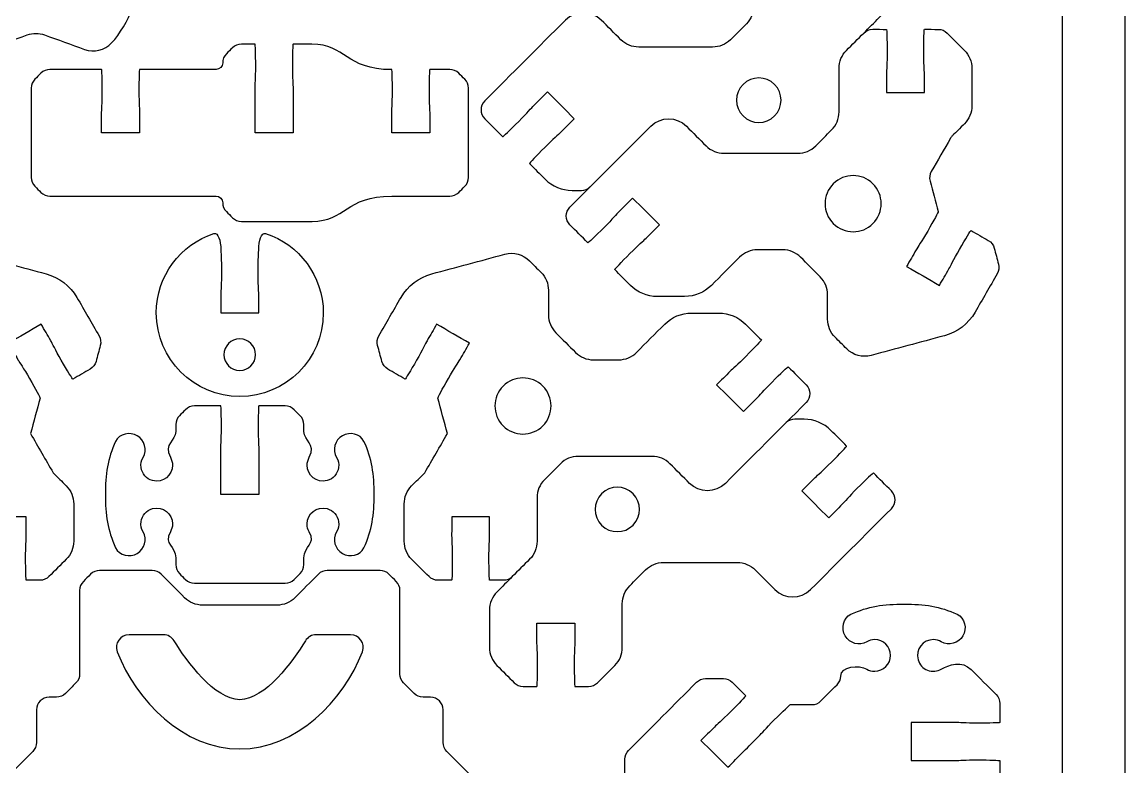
# Model space of a CAD drawing. Extents: x 0 to 410, y 0 to 455.
# Drawn here: x 322.9 to 410, y 339.7 to 398.6 of the extents above; entities that cross this region are included whole.
import ezdxf

# ---------------------------------------------------------------- set-up
doc = ezdxf.new("R2010")
doc.units = 0
doc.header["$MEASUREMENT"] = 0
doc.layers.add('DEFAULT', color=18, linetype='CONTINUOUS')

msp = doc.modelspace()

# ---------------------------------------------------------------- linework, layer by layer
at = {"layer": 'DEFAULT', "color": 18}
msp.add_lwpolyline([(410.025, 0.025), (0.025, 0.025), (0.025, 455.025), (410.025, 455.025)], close=True, dxfattribs=at)
at = {"layer": 'DEFAULT', "color": 1}
for points, knots in [([(405.1, 437.95), (405.1, 372.617), (405.1, 307.283), (405.1, 241.95), (405.1, 235.323), (399.728, 229.95), (393.1, 229.95), (357.767, 229.95), (322.433, 229.95), (287.1, 229.95), (280.473, 229.95), (275.1, 235.323), (275.1, 241.95), (275.1, 307.283), (275.1, 372.617), (275.1, 437.95), (275.1, 444.577), (280.473, 449.95), (287.1, 449.95), (322.433, 449.95), (357.767, 449.95), (393.1, 449.95), (399.728, 449.95), (405.1, 444.577), (405.1, 437.95)], [0, 0, 0, 0, 555.591, 555.591, 555.591, 556.591, 556.591, 556.591, 857.063, 857.063, 857.063, 858.063, 858.063, 858.063, 1413.654, 1413.654, 1413.654, 1414.654, 1414.654, 1414.654, 1715.126, 1715.126, 1715.126, 1716.126, 1716.126, 1716.126, 1716.126]), ([(328.952, 423.006), (328.952, 423.271), (328.846, 423.525), (328.659, 423.715), (328.5, 423.873), (328.341, 424.03), (328.183, 424.188), (327.996, 424.378), (327.742, 424.481), (327.477, 424.481), (325.128, 424.481), (322.778, 424.481), (320.429, 424.481), (320.16, 424.481), (319.906, 424.378), (319.719, 424.188), (319.561, 424.029), (319.402, 423.87), (319.243, 423.712), (319.056, 423.525), (318.95, 423.271), (318.95, 423.006), (318.95, 422.643), (318.95, 422.279), (318.95, 421.916), (318.95, 421.891), (319.734, 421.867), (320.7, 421.867), (321.667, 421.867), (322.164, 421.916), (322.45, 421.916), (322.95, 421.916), (323.449, 421.916), (323.949, 421.916), (323.949, 420.916), (323.949, 419.917), (323.949, 418.917), (323.449, 418.917), (322.95, 418.917), (322.45, 418.917), (322.164, 418.917), (321.667, 418.967), (320.7, 418.967), (319.734, 418.967), (318.95, 418.946), (318.95, 418.917), (318.95, 418.555), (318.95, 418.193), (318.95, 417.831), (318.95, 417.566), (319.056, 417.312), (319.243, 417.122), (319.756, 416.609), (320.269, 416.096), (320.781, 415.584), (320.968, 415.397), (321.074, 415.143), (321.074, 414.878), (321.074, 413.153), (321.074, 411.428), (321.074, 409.703), (321.074, 409.438), (320.968, 409.184), (320.781, 408.994), (320.623, 408.835), (320.464, 408.676), (320.305, 408.518), (320.118, 408.331), (319.864, 408.225), (319.599, 408.225), (319.45, 408.225), (319.301, 408.225), (319.151, 408.225), (316.929, 408.225), (315.423, 404.475), (315.712, 402.968), (315.953, 401.704), (316.194, 400.44), (316.439, 399.176), (316.566, 398.509), (317.338, 397.567), (317.966, 396.908), (318.516, 396.326), (319.36, 396.117), (320.115, 396.393), (321.165, 396.775), (322.215, 397.157), (323.265, 397.539), (323.706, 397.698), (324.189, 397.698), (324.63, 397.539), (325.681, 397.157), (326.733, 396.775), (327.784, 396.393), (328.539, 396.117), (329.378, 396.326), (329.932, 396.908), (331.248, 398.298), (332.377, 401.176), (332.187, 402.182)], [0, 0, 0, 0, 1.000084, 1.000084, 1.000084, 2.902374, 2.902374, 2.902374, 3.902458, 3.902458, 3.902458, 23.884138, 23.884138, 23.884138, 24.884222, 24.884222, 24.884222, 26.793571, 26.793571, 26.793571, 27.793655, 27.793655, 27.793655, 30.883915, 30.883915, 30.883915, 31.883999, 31.883999, 31.883999, 32.884083, 32.884083, 32.884083, 37.13444, 37.13444, 37.13444, 45.635155, 45.635155, 45.635155, 49.885512, 49.885512, 49.885512, 50.885596, 50.885596, 50.885596, 51.88568, 51.88568, 51.88568, 54.965939, 54.965939, 54.965939, 55.966023, 55.966023, 55.966023, 62.132513, 62.132513, 62.132513, 63.132597, 63.132597, 63.132597, 77.80383, 77.80383, 77.80383, 78.803914, 78.803914, 78.803914, 80.713263, 80.713263, 80.713263, 81.713347, 81.713347, 81.713347, 82.983454, 82.983454, 82.983454, 83.983538, 83.983538, 83.983538, 94.938179, 94.938179, 94.938179, 95.938263, 95.938263, 95.938263, 96.938347, 96.938347, 96.938347, 106.442166, 106.442166, 106.442166, 107.44225, 107.44225, 107.44225, 116.955468, 116.955468, 116.955468, 117.955552, 117.955552, 117.955552, 118.955637, 118.955637, 118.955637, 118.955637]), ([(389.383, 397.684), (389.789, 398.092), (390.196, 398.501), (390.602, 398.909), (390.98, 399.286), (391.188, 399.794), (391.188, 400.323), (391.188, 401.31), (391.188, 402.296), (391.188, 403.283), (391.188, 403.812), (390.98, 404.32), (390.602, 404.698), (390.145, 405.155), (389.687, 405.613), (389.23, 406.07), (389.046, 406.253), (388.796, 406.356), (388.535, 406.359), (388.17, 406.36), (387.806, 406.362), (387.441, 406.363), (387.413, 406.335), (387.388, 405.565), (387.388, 404.613), (387.388, 403.643), (387.438, 403.149), (387.441, 402.86), (387.44, 402.36), (387.439, 401.86), (387.438, 401.36), (386.438, 401.36), (385.439, 401.36), (384.439, 401.36), (384.44, 401.86), (384.441, 402.36), (384.443, 402.86), (384.439, 403.149), (384.492, 403.643), (384.492, 404.613), (384.488, 405.562), (384.464, 406.335), (384.439, 406.359), (384.077, 406.36), (383.715, 406.362), (383.352, 406.363), (383.088, 406.363), (382.834, 406.257), (382.643, 406.07), (382.187, 405.614), (381.731, 405.157), (381.275, 404.701), (380.897, 404.324), (380.689, 403.816), (380.689, 403.287), (380.689, 402.135), (380.689, 400.984), (380.689, 399.833), (380.689, 399.304), (380.481, 398.796), (380.107, 398.422), (379.687, 398.001), (379.267, 397.58), (378.848, 397.159), (378.47, 396.781), (377.962, 396.573), (377.433, 396.573), (375.488, 396.573), (373.543, 396.573), (371.598, 396.573), (371.069, 396.573), (370.561, 396.781), (370.183, 397.159), (369.667, 397.675), (369.151, 398.191), (368.635, 398.707), (367.855, 399.487), (366.588, 399.487), (365.805, 398.707), (363.678, 396.58), (361.551, 394.453), (359.424, 392.326), (359.036, 391.938), (359.036, 391.306), (359.424, 390.915), (359.895, 390.443), (360.367, 389.972), (360.838, 389.5), (360.859, 389.479), (361.431, 390.022), (362.115, 390.706), (362.796, 391.387), (363.114, 391.775), (363.318, 391.976), (363.671, 392.33), (364.024, 392.684), (364.377, 393.038), (365.083, 392.332), (365.79, 391.625), (366.497, 390.918), (366.144, 390.564), (365.791, 390.21), (365.438, 389.856), (365.234, 389.655), (364.849, 389.338), (364.165, 388.653), (363.488, 387.979), (362.958, 387.412), (362.958, 387.38), (363.374, 386.966), (363.789, 386.552), (364.204, 386.138), (364.765, 385.574), (365.53, 385.256), (366.324, 385.256), (366.571, 385.256), (366.818, 385.256), (367.065, 385.256), (367.315, 385.256), (367.559, 385.351), (367.742, 385.524)], [0, 0, 0, 0, 4.898137, 4.898137, 4.898137, 5.898137, 5.898137, 5.898137, 14.288137, 14.288137, 14.288137, 15.288137, 15.288137, 15.288137, 20.789428, 20.789428, 20.789428, 21.789428, 21.789428, 21.789428, 24.889444, 24.889444, 24.889444, 25.889444, 25.889444, 25.889444, 26.889444, 26.889444, 26.889444, 31.139456, 31.139456, 31.139456, 39.639456, 39.639456, 39.639456, 43.889468, 43.889468, 43.889468, 44.889468, 44.889468, 44.889468, 45.889468, 45.889468, 45.889468, 48.969484, 48.969484, 48.969484, 49.969484, 49.969484, 49.969484, 55.456633, 55.456633, 55.456633, 56.456633, 56.456633, 56.456633, 66.246633, 66.246633, 66.246633, 67.246633, 67.246633, 67.246633, 72.302451, 72.302451, 72.302451, 73.302451, 73.302451, 73.302451, 89.842451, 89.842451, 89.842451, 90.842451, 90.842451, 90.842451, 97.050849, 97.050849, 97.050849, 98.050849, 98.050849, 98.050849, 123.633972, 123.633972, 123.633972, 124.633972, 124.633972, 124.633972, 130.304968, 130.304968, 130.304968, 131.304968, 131.304968, 131.304968, 132.304968, 132.304968, 132.304968, 136.554686, 136.554686, 136.554686, 145.054109, 145.054109, 145.054109, 149.303827, 149.303827, 149.303827, 150.303827, 150.303827, 150.303827, 151.303827, 151.303827, 151.303827, 156.288935, 156.288935, 156.288935, 157.288935, 157.288935, 157.288935, 159.388935, 159.388935, 159.388935, 160.388935, 160.388935, 160.388935, 160.388935]), ([(372.544, 390.323), (370.417, 388.196), (368.29, 386.069), (366.163, 383.942), (365.773, 383.552), (365.773, 382.92), (366.163, 382.53), (366.634, 382.059), (367.106, 381.587), (367.577, 381.116), (367.597, 381.096), (368.168, 381.637), (368.852, 382.321), (369.535, 383.004), (369.852, 383.391), (370.054, 383.593), (370.408, 383.946), (370.761, 384.3), (371.114, 384.653), (371.821, 383.946), (372.528, 383.239), (373.235, 382.533), (372.881, 382.179), (372.528, 381.826), (372.174, 381.472), (371.972, 381.27), (371.586, 380.954), (370.902, 380.27), (370.219, 379.587), (369.68, 379.013), (369.698, 378.995), (370.112, 378.581), (370.526, 378.167), (370.94, 377.753), (371.504, 377.189), (372.269, 376.872), (373.062, 376.872), (373.782, 376.873), (374.501, 376.874), (375.22, 376.875), (376.016, 376.872), (376.779, 377.192), (377.341, 377.753), (378.08, 378.493), (378.82, 379.233), (379.56, 379.973), (379.938, 380.35), (380.449, 380.562), (380.983, 380.562), (381.649, 380.562), (382.315, 380.562), (382.981, 380.562), (383.509, 380.562), (384.014, 380.353), (384.387, 379.98), (384.905, 379.462), (385.423, 378.944), (385.941, 378.426), (386.316, 378.051), (386.527, 377.543), (386.527, 377.013), (386.527, 376.366), (386.528, 375.72), (386.528, 375.074), (386.529, 374.543), (386.739, 374.035), (387.114, 373.661), (387.422, 373.353), (387.729, 373.045), (388.037, 372.738), (388.542, 372.232), (389.279, 372.035), (389.97, 372.221), (391.898, 372.738), (393.826, 373.256), (395.753, 373.774), (396.777, 374.049), (397.65, 374.719), (398.18, 375.637), (398.764, 376.649), (399.348, 377.66), (399.932, 378.671), (400.064, 378.901), (400.1, 379.174), (400.031, 379.431), (399.918, 379.851), (399.805, 380.271), (399.693, 380.691), (399.624, 380.947), (399.456, 381.165), (399.227, 381.298), (398.772, 381.56), (398.318, 381.822), (397.864, 382.084), (397.839, 382.098), (397.43, 381.43), (396.946, 380.592), (396.464, 379.756), (396.257, 379.3), (396.115, 379.053), (395.865, 378.62), (395.615, 378.186), (395.364, 377.753), (394.499, 378.253), (393.633, 378.752), (392.768, 379.252), (393.018, 379.685), (393.268, 380.119), (393.519, 380.552), (393.661, 380.799), (393.953, 381.206), (394.437, 382.044), (394.915, 382.877), (395.287, 383.563), (395.267, 383.583), (395.052, 384.386), (394.836, 385.189), (394.621, 385.991), (394.552, 386.248), (394.588, 386.521), (394.721, 386.751), (395.225, 387.624), (395.73, 388.497), (396.234, 389.371), (396.278, 389.446), (396.331, 389.516), (396.393, 389.578), (396.393, 389.578), (397.103, 390.288), (397.34, 390.525), (397.717, 390.902), (397.926, 391.411), (397.926, 391.94), (397.926, 392.926), (397.926, 393.912), (397.926, 394.898), (397.926, 395.427), (397.717, 395.936), (397.34, 396.312), (396.883, 396.77), (396.425, 397.227), (395.968, 397.684), (395.781, 397.871), (395.529, 397.974), (395.267, 397.976), (394.904, 397.977), (394.54, 397.978), (394.177, 397.979), (394.15, 397.951), (394.127, 397.18), (394.127, 396.228), (394.127, 395.26), (394.174, 394.763), (394.177, 394.476), (394.176, 393.977), (394.175, 393.477), (394.174, 392.977), (393.175, 392.977), (392.176, 392.977), (391.176, 392.977), (391.177, 393.477), (391.178, 393.977), (391.179, 394.476), (391.176, 394.763), (391.228, 395.26), (391.228, 396.228), (391.226, 397.178), (391.201, 397.951), (391.176, 397.976), (390.814, 397.977), (390.453, 397.978), (390.091, 397.979), (389.826, 397.979), (389.572, 397.874), (389.383, 397.684), (388.926, 397.228), (388.47, 396.771), (388.013, 396.315), (387.636, 395.938), (387.427, 395.429), (387.427, 394.9), (387.427, 393.75), (387.427, 392.599), (387.427, 391.448), (387.427, 390.919), (387.217, 390.41), (386.843, 390.036), (386.424, 389.616), (386.005, 389.195), (385.586, 388.774), (385.209, 388.397), (384.7, 388.188), (384.171, 388.188), (382.226, 388.188), (380.281, 388.188), (378.336, 388.188), (377.807, 388.188), (377.298, 388.397), (376.921, 388.774), (376.405, 389.29), (375.889, 389.807), (375.372, 390.323), (374.591, 391.104), (373.325, 391.104), (372.544, 390.323)], [0, 0, 0, 0, 25.580295, 25.580295, 25.580295, 26.580295, 26.580295, 26.580295, 32.250584, 32.250584, 32.250584, 33.250584, 33.250584, 33.250584, 34.250584, 34.250584, 34.250584, 38.500296, 38.500296, 38.500296, 46.99972, 46.99972, 46.99972, 51.250138, 51.250138, 51.250138, 52.250138, 52.250138, 52.250138, 53.250138, 53.250138, 53.250138, 58.229584, 58.229584, 58.229584, 59.229584, 59.229584, 59.229584, 65.34659, 65.34659, 65.34659, 66.34659, 66.34659, 66.34659, 75.245528, 75.245528, 75.245528, 76.245528, 76.245528, 76.245528, 81.911528, 81.911528, 81.911528, 82.911528, 82.911528, 82.911528, 89.141139, 89.141139, 89.141139, 90.141139, 90.141139, 90.141139, 95.638141, 95.638141, 95.638141, 96.638141, 96.638141, 96.638141, 100.337723, 100.337723, 100.337723, 101.337723, 101.337723, 101.337723, 118.31366, 118.31366, 118.31366, 119.31366, 119.31366, 119.31366, 129.243979, 129.243979, 129.243979, 130.243979, 130.243979, 130.243979, 133.942733, 133.942733, 133.942733, 134.942733, 134.942733, 134.942733, 139.40219, 139.40219, 139.40219, 140.40219, 140.40219, 140.40219, 141.40219, 141.40219, 141.40219, 145.657493, 145.657493, 145.657493, 154.157306, 154.157306, 154.157306, 158.412244, 158.412244, 158.412244, 159.412244, 159.412244, 159.412244, 160.412244, 160.412244, 160.412244, 167.480518, 167.480518, 167.480518, 168.480518, 168.480518, 168.480518, 177.057854, 177.057854, 177.057854, 178.057854, 178.057854, 178.057854, 179.057854, 179.057854, 179.057854, 180.057854, 180.057854, 180.057854, 188.443854, 188.443854, 188.443854, 189.443854, 189.443854, 189.443854, 194.943731, 194.943731, 194.943731, 195.943731, 195.943731, 195.943731, 199.033739, 199.033739, 199.033739, 200.033739, 200.033739, 200.033739, 201.033739, 201.033739, 201.033739, 205.283745, 205.283745, 205.283745, 213.782745, 213.782745, 213.782745, 218.03275, 218.03275, 218.03275, 219.03275, 219.03275, 219.03275, 220.03275, 220.03275, 220.03275, 223.108758, 223.108758, 223.108758, 224.108758, 224.108758, 224.108758, 229.598735, 229.598735, 229.598735, 230.598735, 230.598735, 230.598735, 240.384735, 240.384735, 240.384735, 241.384735, 241.384735, 241.384735, 246.434902, 246.434902, 246.434902, 247.434902, 247.434902, 247.434902, 263.975902, 263.975902, 263.975902, 264.975902, 264.975902, 264.975902, 271.185714, 271.185714, 271.185714, 272.185714, 272.185714, 272.185714, 272.185714]), ([(345.775, 382.811), (343.912, 382.811), (342.049, 382.811), (340.187, 382.811), (339.922, 382.811), (339.668, 382.917), (339.481, 383.101), (339.322, 383.259), (339.163, 383.418), (339.005, 383.577), (338.818, 383.764), (338.712, 384.018), (338.712, 384.286), (338.712, 384.572), (338.479, 384.808), (338.19, 384.808), (333.811, 384.808), (329.432, 384.808), (325.052, 384.808), (324.788, 384.808), (324.534, 384.914), (324.347, 385.101), (324.188, 385.26), (324.029, 385.418), (323.871, 385.577), (323.684, 385.764), (323.578, 386.018), (323.578, 386.283), (323.578, 388.632), (323.578, 390.982), (323.578, 393.331), (323.578, 393.599), (323.684, 393.853), (323.871, 394.04), (324.029, 394.199), (324.188, 394.358), (324.347, 394.516), (324.534, 394.703), (324.788, 394.809), (325.052, 394.809), (326.415, 394.809), (327.778, 394.809), (329.141, 394.809), (329.169, 394.809), (329.19, 394.026), (329.19, 393.059), (329.19, 392.093), (329.141, 391.595), (329.141, 391.31), (329.141, 390.81), (329.141, 390.31), (329.141, 389.81), (330.141, 389.81), (331.14, 389.81), (332.14, 389.81), (332.14, 390.31), (332.14, 390.81), (332.14, 391.31), (332.14, 391.595), (332.09, 392.093), (332.09, 393.059), (332.09, 394.026), (332.115, 394.809), (332.14, 394.809), (334.156, 394.809), (336.173, 394.809), (338.19, 394.809), (338.479, 394.809), (338.712, 395.042), (338.712, 395.331), (338.712, 395.596), (338.818, 395.857), (339.005, 396.044), (339.163, 396.202), (339.322, 396.359), (339.481, 396.517), (339.668, 396.704), (339.922, 396.809), (340.187, 396.809), (340.549, 396.809), (340.911, 396.809), (341.273, 396.809), (341.301, 396.809), (341.322, 396.026), (341.322, 395.06), (341.322, 394.093), (341.273, 393.596), (341.273, 393.31), (341.273, 392.143), (341.273, 390.977), (341.273, 389.81), (342.273, 389.81), (343.272, 389.81), (344.272, 389.81), (344.272, 390.977), (344.272, 392.143), (344.272, 393.31), (344.272, 393.596), (344.222, 394.093), (344.222, 395.06), (344.222, 396.026), (344.247, 396.809), (344.272, 396.809), (344.771, 396.809), (345.271, 396.809), (345.771, 396.809), (348.427, 396.809), (348.417, 394.795), (352.075, 394.795), (352.103, 394.795), (352.125, 394.012), (352.125, 393.045), (352.125, 392.079), (352.075, 391.581), (352.075, 391.296), (352.075, 390.796), (352.075, 390.296), (352.075, 389.796), (353.076, 389.796), (354.077, 389.796), (355.077, 389.796), (355.077, 390.296), (355.077, 390.796), (355.077, 391.296), (355.077, 391.581), (355.028, 392.079), (355.028, 393.045), (355.028, 394.012), (355.053, 394.795), (355.077, 394.795), (355.604, 394.799), (356.131, 394.802), (356.658, 394.806), (356.926, 394.806), (357.183, 394.703), (357.374, 394.513), (357.531, 394.355), (357.689, 394.198), (357.847, 394.04), (358.034, 393.853), (358.139, 393.599), (358.139, 393.331), (358.139, 390.982), (358.139, 388.632), (358.139, 386.283), (358.139, 386.018), (358.034, 385.764), (357.847, 385.577), (357.688, 385.418), (357.529, 385.26), (357.37, 385.101), (357.183, 384.914), (356.929, 384.808), (356.665, 384.808), (355.135, 384.808), (353.605, 384.808), (352.075, 384.808), (348.42, 384.808), (348.427, 382.811), (345.775, 382.811)], [1, 1, 1, 1, 16.84, 16.84, 16.84, 17.84, 17.84, 17.84, 19.749188, 19.749188, 19.749188, 20.749188, 20.749188, 20.749188, 21.749188, 21.749188, 21.749188, 58.989188, 58.989188, 58.989188, 59.989188, 59.989188, 59.989188, 61.898377, 61.898377, 61.898377, 62.898377, 62.898377, 62.898377, 82.878377, 82.878377, 82.878377, 83.878377, 83.878377, 83.878377, 85.787565, 85.787565, 85.787565, 86.787565, 86.787565, 86.787565, 98.377565, 98.377565, 98.377565, 99.377565, 99.377565, 99.377565, 100.377565, 100.377565, 100.377565, 104.627565, 104.627565, 104.627565, 113.127565, 113.127565, 113.127565, 117.377565, 117.377565, 117.377565, 118.377565, 118.377565, 118.377565, 119.377565, 119.377565, 119.377565, 136.527565, 136.527565, 136.527565, 137.527565, 137.527565, 137.527565, 138.527565, 138.527565, 138.527565, 140.429695, 140.429695, 140.429695, 141.429695, 141.429695, 141.429695, 144.509695, 144.509695, 144.509695, 145.509695, 145.509695, 145.509695, 146.509695, 146.509695, 146.509695, 156.429695, 156.429695, 156.429695, 164.929695, 164.929695, 164.929695, 174.849695, 174.849695, 174.849695, 175.849695, 175.849695, 175.849695, 176.849695, 176.849695, 176.849695, 181.099695, 181.099695, 181.099695, 182.099695, 182.099695, 182.099695, 183.099695, 183.099695, 183.099695, 184.099695, 184.099695, 184.099695, 188.349695, 188.349695, 188.349695, 196.859695, 196.859695, 196.859695, 201.109695, 201.109695, 201.109695, 202.109695, 202.109695, 202.109695, 203.109695, 203.109695, 203.109695, 207.589796, 207.589796, 207.589796, 208.589796, 208.589796, 208.589796, 210.484842, 210.484842, 210.484842, 211.484842, 211.484842, 211.484842, 231.464842, 231.464842, 231.464842, 232.464842, 232.464842, 232.464842, 234.37403, 234.37403, 234.37403, 235.37403, 235.37403, 235.37403, 248.38403, 248.38403, 248.38403, 249.38403, 249.38403, 249.38403, 249.38403]), ([(382.326, 393.624), (383.014, 392.936), (383.014, 391.821), (382.326, 391.137), (381.642, 390.449), (380.53, 390.449), (379.842, 391.137), (379.158, 391.825), (379.158, 392.936), (379.842, 393.62), (380.527, 394.308), (381.642, 394.308), (382.326, 393.624)], [1, 1, 1, 1, 2, 2, 2, 3, 3, 3, 4, 4, 4, 5, 5, 5, 5]), ([(386.973, 385.775), (387.839, 386.641), (389.243, 386.644), (390.108, 385.778), (390.976, 384.91), (390.974, 383.505), (390.108, 382.64), (389.243, 381.774), (387.841, 381.774), (386.973, 382.642), (386.107, 383.508), (386.107, 384.91), (386.973, 385.775)], [1, 1, 1, 1, 2, 2, 2, 3, 3, 3, 4, 4, 4, 5, 5, 5, 5]), ([(342.106, 381.851), (341.778, 381.957), (341.563, 381.279), (341.563, 380.574), (341.563, 380.447), (341.514, 379.791), (341.514, 378.824), (341.514, 377.857), (341.563, 377.36), (341.563, 377.074), (341.563, 376.574), (341.563, 376.075), (341.563, 375.575), (340.564, 375.575), (339.564, 375.575), (338.564, 375.575), (338.564, 376.075), (338.564, 376.574), (338.564, 377.074), (338.564, 377.36), (338.614, 377.857), (338.614, 378.824), (338.614, 379.791), (338.564, 380.447), (338.564, 380.574), (338.564, 381.279), (338.353, 381.953), (338.025, 381.847), (335.379, 380.99), (333.467, 378.507), (333.467, 375.575), (333.467, 371.931), (336.423, 368.978), (340.067, 368.978), (343.711, 368.978), (346.664, 371.931), (346.664, 375.575), (346.664, 378.507), (344.752, 380.99), (342.106, 381.851)], [1, 1, 1, 1, 2, 2, 2, 3, 3, 3, 4, 4, 4, 8.25, 8.25, 8.25, 16.75, 16.75, 16.75, 21, 21, 21, 22, 22, 22, 23, 23, 23, 24, 24, 24, 25, 25, 25, 26, 26, 26, 27, 27, 27, 28, 28, 28, 28]), ([(304.382, 362.114), (304.899, 362.63), (305.415, 363.147), (305.931, 363.663), (306.308, 364.04), (306.817, 364.249), (307.346, 364.249), (309.291, 364.249), (311.236, 364.249), (313.181, 364.249), (313.71, 364.249), (314.219, 364.04), (314.596, 363.663), (315.015, 363.242), (315.434, 362.822), (315.853, 362.401), (316.227, 362.027), (316.437, 361.518), (316.437, 360.989), (316.437, 359.838), (316.437, 358.687), (316.437, 357.537), (316.437, 357.008), (316.646, 356.499), (317.023, 356.122), (317.48, 355.666), (317.936, 355.209), (318.393, 354.753), (318.582, 354.563), (318.836, 354.458), (319.101, 354.458), (319.463, 354.459), (319.824, 354.46), (320.186, 354.461), (320.211, 354.486), (320.236, 355.259), (320.238, 356.209), (320.238, 357.177), (320.186, 357.674), (320.189, 357.961), (320.188, 358.46), (320.187, 358.96), (320.186, 359.46), (321.186, 359.46), (322.185, 359.46), (323.184, 359.46), (323.185, 358.96), (323.186, 358.46), (323.187, 357.961), (323.184, 357.674), (323.137, 357.177), (323.137, 356.209), (323.137, 355.257), (323.16, 354.486), (323.187, 354.458), (323.55, 354.459), (323.914, 354.46), (324.277, 354.461), (324.539, 354.463), (324.791, 354.565), (324.978, 354.753), (325.435, 355.21), (325.893, 355.667), (326.35, 356.125), (326.727, 356.501), (326.936, 357.01), (326.936, 357.539), (326.936, 358.525), (326.936, 359.511), (326.936, 360.497), (326.936, 361.026), (326.727, 361.535), (326.35, 361.912), (326.003, 362.259), (325.656, 362.605), (325.31, 362.952), (324.714, 363.983), (324.119, 365.014), (323.524, 366.045), (323.775, 366.981), (324.026, 367.918), (324.277, 368.854), (324.297, 368.874), (323.925, 369.56), (323.446, 370.393), (322.962, 371.231), (322.67, 371.638), (322.529, 371.885), (322.278, 372.318), (322.028, 372.752), (321.777, 373.185), (322.643, 373.684), (323.509, 374.184), (324.374, 374.684), (324.625, 374.25), (324.875, 373.817), (325.125, 373.384), (325.267, 373.137), (325.474, 372.681), (325.956, 371.845), (326.44, 371.007), (326.849, 370.339), (326.874, 370.353), (327.328, 370.615), (327.782, 370.877), (328.236, 371.139), (328.466, 371.272), (328.634, 371.49), (328.702, 371.746), (328.815, 372.166), (328.928, 372.586), (329.041, 373.006), (329.11, 373.263), (329.074, 373.536), (328.941, 373.766), (328.358, 374.777), (327.774, 375.788), (327.19, 376.8), (326.66, 377.718), (325.787, 378.388), (324.763, 378.663), (322.835, 379.181), (320.908, 379.699), (318.98, 380.216), (318.289, 380.402), (317.552, 380.205), (317.047, 379.699), (316.739, 379.392), (316.431, 379.084), (316.124, 378.776), (315.749, 378.402), (315.539, 377.894), (315.538, 377.363), (315.538, 376.717), (315.537, 376.071), (315.537, 375.424), (315.536, 374.894), (315.326, 374.386), (314.951, 374.011), (314.433, 373.493), (313.915, 372.975), (313.397, 372.457), (313.024, 372.084), (312.518, 371.875), (311.991, 371.875), (311.325, 371.875), (310.659, 371.875), (309.993, 371.875), (309.459, 371.875), (308.948, 372.087), (308.57, 372.464), (307.83, 373.204), (307.09, 373.944), (306.35, 374.684), (305.789, 375.245), (305.026, 375.564), (304.23, 375.562), (303.511, 375.563), (302.792, 375.563), (302.072, 375.564), (301.279, 375.564), (300.513, 375.247), (299.95, 374.684), (299.536, 374.27), (299.122, 373.856), (298.708, 373.442), (298.69, 373.424), (299.229, 372.85), (299.912, 372.167), (300.596, 371.483), (300.982, 371.166), (301.184, 370.964), (301.538, 370.611), (301.891, 370.258), (302.245, 369.904), (301.538, 369.198), (300.831, 368.491), (300.124, 367.784), (299.771, 368.137), (299.418, 368.491), (299.064, 368.844), (298.862, 369.046), (298.545, 369.433), (297.862, 370.116), (297.178, 370.8), (296.607, 371.341), (296.587, 371.321), (296.116, 370.85), (295.644, 370.378), (295.173, 369.907), (294.783, 369.517), (294.783, 368.885), (295.173, 368.495), (297.3, 366.368), (299.427, 364.241), (301.554, 362.114), (302.335, 361.333), (303.601, 361.333), (304.382, 362.114)], [0, 0, 0, 0, 6.210519, 6.210519, 6.210519, 7.210519, 7.210519, 7.210519, 23.751519, 23.751519, 23.751519, 24.751519, 24.751519, 24.751519, 29.800977, 29.800977, 29.800977, 30.800977, 30.800977, 30.800977, 40.586977, 40.586977, 40.586977, 41.586977, 41.586977, 41.586977, 47.076954, 47.076954, 47.076954, 48.076954, 48.076954, 48.076954, 51.152962, 51.152962, 51.152962, 52.152962, 52.152962, 52.152962, 53.152962, 53.152962, 53.152962, 57.402968, 57.402968, 57.402968, 65.901968, 65.901968, 65.901968, 70.151973, 70.151973, 70.151973, 71.151973, 71.151973, 71.151973, 72.151973, 72.151973, 72.151973, 75.241981, 75.241981, 75.241981, 76.241981, 76.241981, 76.241981, 81.741858, 81.741858, 81.741858, 82.741858, 82.741858, 82.741858, 91.127858, 91.127858, 91.127858, 92.127858, 92.127858, 92.127858, 96.296959, 96.296959, 96.296959, 106.42177, 106.42177, 106.42177, 114.66505, 114.66505, 114.66505, 115.66505, 115.66505, 115.66505, 116.66505, 116.66505, 116.66505, 120.919988, 120.919988, 120.919988, 129.419301, 129.419301, 129.419301, 133.673739, 133.673739, 133.673739, 134.673739, 134.673739, 134.673739, 135.673739, 135.673739, 135.673739, 140.133196, 140.133196, 140.133196, 141.133196, 141.133196, 141.133196, 144.83195, 144.83195, 144.83195, 145.83195, 145.83195, 145.83195, 155.761769, 155.761769, 155.761769, 156.761769, 156.761769, 156.761769, 173.737705, 173.737705, 173.737705, 174.737705, 174.737705, 174.737705, 178.437288, 178.437288, 178.437288, 179.437288, 179.437288, 179.437288, 184.93429, 184.93429, 184.93429, 185.93429, 185.93429, 185.93429, 192.164607, 192.164607, 192.164607, 193.164607, 193.164607, 193.164607, 198.830607, 198.830607, 198.830607, 199.830607, 199.830607, 199.830607, 208.728839, 208.728839, 208.728839, 209.728839, 209.728839, 209.728839, 215.845843, 215.845843, 215.845843, 216.845843, 216.845843, 216.845843, 221.825289, 221.825289, 221.825289, 222.825289, 222.825289, 222.825289, 223.825289, 223.825289, 223.825289, 228.075001, 228.075001, 228.075001, 236.574424, 236.574424, 236.574424, 240.824136, 240.824136, 240.824136, 241.824136, 241.824136, 241.824136, 242.824136, 242.824136, 242.824136, 248.494426, 248.494426, 248.494426, 249.494426, 249.494426, 249.494426, 275.07472, 275.07472, 275.07472, 276.07472, 276.07472, 276.07472, 276.07472]), ([(378.443, 362.114), (380.57, 364.241), (382.697, 366.368), (384.824, 368.495), (385.214, 368.885), (385.214, 369.517), (384.824, 369.907), (384.353, 370.378), (383.882, 370.85), (383.41, 371.321), (383.39, 371.341), (382.819, 370.8), (382.135, 370.116), (381.452, 369.433), (381.135, 369.046), (380.933, 368.844), (380.58, 368.491), (380.226, 368.137), (379.873, 367.784), (379.166, 368.491), (378.459, 369.197), (377.753, 369.904), (378.106, 370.258), (378.459, 370.611), (378.813, 370.965), (379.015, 371.166), (379.402, 371.483), (380.085, 372.167), (380.769, 372.85), (381.307, 373.424), (381.29, 373.441), (380.876, 373.856), (380.462, 374.27), (380.047, 374.684), (379.484, 375.248), (378.718, 375.565), (377.925, 375.565), (377.205, 375.564), (376.486, 375.563), (375.767, 375.562), (374.971, 375.565), (374.208, 375.245), (373.647, 374.684), (372.907, 373.944), (372.167, 373.204), (371.427, 372.464), (371.05, 372.087), (370.538, 371.875), (370.005, 371.875), (369.338, 371.875), (368.672, 371.875), (368.006, 371.875), (367.479, 371.875), (366.973, 372.084), (366.6, 372.457), (366.082, 372.975), (365.564, 373.493), (365.046, 374.011), (364.671, 374.386), (364.461, 374.894), (364.46, 375.424), (364.46, 376.071), (364.459, 376.717), (364.459, 377.363), (364.459, 377.894), (364.248, 378.402), (363.873, 378.776), (363.566, 379.084), (363.258, 379.391), (362.95, 379.699), (362.445, 380.205), (361.708, 380.402), (361.018, 380.216), (359.09, 379.698), (357.162, 379.181), (355.234, 378.663), (354.21, 378.388), (353.337, 377.718), (352.807, 376.8), (352.223, 375.788), (351.639, 374.777), (351.055, 373.766), (350.923, 373.536), (350.887, 373.263), (350.956, 373.006), (351.069, 372.586), (351.182, 372.166), (351.295, 371.746), (351.363, 371.49), (351.531, 371.272), (351.761, 371.139), (352.215, 370.877), (352.669, 370.615), (353.123, 370.353), (353.148, 370.338), (353.557, 371.007), (354.041, 371.845), (354.523, 372.681), (354.73, 373.137), (354.872, 373.384), (355.122, 373.817), (355.373, 374.251), (355.623, 374.684), (356.488, 374.184), (357.354, 373.684), (358.22, 373.185), (357.969, 372.751), (357.719, 372.318), (357.469, 371.885), (357.326, 371.638), (357.035, 371.231), (356.551, 370.393), (356.072, 369.56), (355.7, 368.874), (355.72, 368.854), (355.971, 367.918), (356.222, 366.981), (356.473, 366.045), (355.878, 365.014), (355.283, 363.983), (354.687, 362.952), (354.341, 362.605), (353.994, 362.259), (353.647, 361.912), (353.271, 361.535), (353.061, 361.026), (353.061, 360.497), (353.061, 359.511), (353.061, 358.525), (353.061, 357.539), (353.061, 357.01), (353.271, 356.501), (353.647, 356.125), (354.105, 355.667), (354.562, 355.21), (355.019, 354.753), (355.206, 354.565), (355.458, 354.463), (355.72, 354.461), (356.084, 354.46), (356.447, 354.459), (356.81, 354.458), (356.838, 354.486), (356.86, 355.257), (356.86, 356.209), (356.86, 357.177), (356.813, 357.674), (356.81, 357.961), (356.811, 358.46), (356.812, 358.96), (356.813, 359.46), (357.812, 359.46), (358.812, 359.46), (359.811, 359.46), (359.81, 358.96), (359.809, 358.46), (359.809, 357.961), (359.811, 357.674), (359.759, 357.177), (359.759, 356.209), (359.761, 355.259), (359.786, 354.486), (359.811, 354.461), (360.173, 354.46), (360.535, 354.459), (360.896, 354.458), (361.161, 354.458), (361.415, 354.563), (361.605, 354.753), (362.061, 355.209), (362.518, 355.666), (362.974, 356.122), (363.351, 356.499), (363.56, 357.008), (363.56, 357.537), (363.56, 358.687), (363.56, 359.838), (363.56, 360.989), (363.56, 361.518), (363.77, 362.027), (364.144, 362.401), (364.563, 362.822), (364.982, 363.242), (365.402, 363.663), (365.778, 364.04), (366.287, 364.249), (366.816, 364.249), (368.761, 364.249), (370.706, 364.249), (372.651, 364.249), (373.18, 364.249), (373.689, 364.04), (374.066, 363.663), (374.582, 363.147), (375.098, 362.63), (375.615, 362.114), (376.396, 361.333), (377.662, 361.333), (378.443, 362.114)], [0, 0, 0, 0, 25.580295, 25.580295, 25.580295, 26.580295, 26.580295, 26.580295, 32.250584, 32.250584, 32.250584, 33.250584, 33.250584, 33.250584, 34.250584, 34.250584, 34.250584, 38.500296, 38.500296, 38.500296, 46.99972, 46.99972, 46.99972, 51.250138, 51.250138, 51.250138, 52.250138, 52.250138, 52.250138, 53.250138, 53.250138, 53.250138, 58.229584, 58.229584, 58.229584, 59.229584, 59.229584, 59.229584, 65.34659, 65.34659, 65.34659, 66.34659, 66.34659, 66.34659, 75.245528, 75.245528, 75.245528, 76.245528, 76.245528, 76.245528, 81.911528, 81.911528, 81.911528, 82.911528, 82.911528, 82.911528, 89.141846, 89.141846, 89.141846, 90.141846, 90.141846, 90.141846, 95.638848, 95.638848, 95.638848, 96.638848, 96.638848, 96.638848, 100.338431, 100.338431, 100.338431, 101.338431, 101.338431, 101.338431, 118.314367, 118.314367, 118.314367, 119.314367, 119.314367, 119.314367, 129.244686, 129.244686, 129.244686, 130.244686, 130.244686, 130.244686, 133.94344, 133.94344, 133.94344, 134.94344, 134.94344, 134.94344, 139.402897, 139.402897, 139.402897, 140.402897, 140.402897, 140.402897, 141.402897, 141.402897, 141.402897, 145.6582, 145.6582, 145.6582, 154.158013, 154.158013, 154.158013, 158.412951, 158.412951, 158.412951, 159.412951, 159.412951, 159.412951, 160.412951, 160.412951, 160.412951, 168.656232, 168.656232, 168.656232, 178.781042, 178.781042, 178.781042, 182.950144, 182.950144, 182.950144, 183.950144, 183.950144, 183.950144, 192.336144, 192.336144, 192.336144, 193.336144, 193.336144, 193.336144, 198.836021, 198.836021, 198.836021, 199.836021, 199.836021, 199.836021, 202.926028, 202.926028, 202.926028, 203.926028, 203.926028, 203.926028, 204.926028, 204.926028, 204.926028, 209.176034, 209.176034, 209.176034, 217.675034, 217.675034, 217.675034, 221.92504, 221.92504, 221.92504, 222.92504, 222.92504, 222.92504, 223.92504, 223.92504, 223.92504, 227.001048, 227.001048, 227.001048, 228.001048, 228.001048, 228.001048, 233.491025, 233.491025, 233.491025, 234.491025, 234.491025, 234.491025, 244.277025, 244.277025, 244.277025, 245.277025, 245.277025, 245.277025, 250.326483, 250.326483, 250.326483, 251.326483, 251.326483, 251.326483, 267.867483, 267.867483, 267.867483, 268.867483, 268.867483, 268.867483, 275.078002, 275.078002, 275.078002, 276.078002, 276.078002, 276.078002, 276.078002]), ([(340.067, 371.028), (339.376, 371.028), (338.815, 371.585), (338.815, 372.276), (338.815, 372.968), (339.376, 373.525), (340.067, 373.525), (340.755, 373.525), (341.316, 372.968), (341.316, 372.276), (341.316, 371.585), (340.755, 371.028), (340.067, 371.028)], [1, 1, 1, 1, 2, 2, 2, 3, 3, 3, 4, 4, 4, 5, 5, 5, 5]), ([(364.014, 366.661), (363.149, 365.796), (361.744, 365.793), (360.879, 366.659), (360.011, 367.527), (360.013, 368.932), (360.879, 369.797), (361.744, 370.663), (363.146, 370.663), (364.014, 369.794), (364.88, 368.929), (364.88, 367.527), (364.014, 366.661)], [1, 1, 1, 1, 2, 2, 2, 3, 3, 3, 4, 4, 4, 5, 5, 5, 5]), ([(343.653, 354.227), (341.261, 354.227), (338.87, 354.227), (336.478, 354.227), (336.213, 354.227), (335.959, 354.333), (335.772, 354.519), (335.613, 354.678), (335.455, 354.837), (335.296, 354.996), (335.109, 355.183), (335.003, 355.437), (335.003, 355.701), (335.003, 355.881), (335.003, 356.061), (335.003, 356.241), (335.003, 357.197), (334.015, 357.257), (334.58, 358.287), (334.682, 358.474), (334.749, 358.686), (334.749, 358.912), (334.749, 359.712), (333.994, 360.34), (333.162, 360.118), (332.689, 359.991), (332.329, 359.575), (332.262, 359.091), (332.22, 358.799), (332.28, 358.52), (332.421, 358.291), (332.766, 357.694), (332.558, 356.925), (331.962, 356.58), (331.366, 356.238), (330.544, 356.41), (330.251, 357.035), (329.616, 358.382), (329.443, 359.649), (329.443, 361.229), (329.443, 362.81), (329.616, 364.076), (330.251, 365.424), (330.544, 366.048), (331.366, 366.221), (331.962, 365.879), (332.558, 365.533), (332.766, 364.764), (332.421, 364.168), (332.276, 363.935), (332.22, 363.656), (332.262, 363.364), (332.329, 362.88), (332.689, 362.464), (333.162, 362.337), (333.994, 362.118), (334.749, 362.743), (334.749, 363.547), (334.749, 363.773), (334.679, 363.981), (334.58, 364.171), (334.015, 365.269), (335.003, 365.477), (335.003, 366.214), (335.004, 366.394), (335.005, 366.574), (335.007, 366.754), (335.007, 367.018), (335.112, 367.269), (335.296, 367.456), (335.455, 367.615), (335.613, 367.773), (335.772, 367.932), (335.959, 368.123), (336.213, 368.228), (336.481, 368.228), (337.175, 368.228), (337.869, 368.228), (338.563, 368.228), (338.591, 368.228), (338.612, 367.445), (338.612, 366.479), (338.612, 365.512), (338.563, 365.015), (338.563, 364.729), (338.563, 363.562), (338.563, 362.396), (338.563, 361.229), (339.563, 361.229), (340.564, 361.229), (341.565, 361.229), (341.565, 362.396), (341.565, 363.562), (341.565, 364.729), (341.565, 365.015), (341.515, 365.512), (341.515, 366.479), (341.515, 367.445), (341.54, 368.228), (341.565, 368.228), (342.26, 368.228), (342.955, 368.228), (343.65, 368.228), (343.918, 368.228), (344.172, 368.123), (344.359, 367.932), (344.518, 367.773), (344.676, 367.615), (344.835, 367.456), (345.018, 367.269), (345.124, 367.018), (345.124, 366.754), (345.125, 366.574), (345.127, 366.394), (345.128, 366.214), (345.128, 365.477), (346.116, 365.269), (345.551, 364.171), (345.452, 363.981), (345.382, 363.773), (345.382, 363.547), (345.382, 362.743), (346.137, 362.118), (346.969, 362.337), (347.442, 362.464), (347.802, 362.88), (347.869, 363.364), (347.911, 363.656), (347.855, 363.935), (347.71, 364.168), (347.364, 364.764), (347.573, 365.533), (348.169, 365.879), (348.765, 366.221), (349.587, 366.048), (349.88, 365.424), (350.515, 364.076), (350.688, 362.81), (350.688, 361.229), (350.688, 359.649), (350.515, 358.382), (349.88, 357.035), (349.587, 356.41), (348.765, 356.238), (348.169, 356.58), (347.573, 356.925), (347.364, 357.694), (347.71, 358.291), (347.851, 358.52), (347.911, 358.799), (347.869, 359.091), (347.802, 359.575), (347.442, 359.991), (346.969, 360.118), (346.137, 360.34), (345.382, 359.712), (345.382, 358.912), (345.382, 358.686), (345.449, 358.474), (345.551, 358.287), (346.116, 357.257), (345.128, 357.197), (345.128, 356.241), (345.128, 356.061), (345.128, 355.881), (345.128, 355.701), (345.128, 355.437), (345.022, 355.183), (344.835, 354.996), (344.676, 354.837), (344.518, 354.678), (344.359, 354.519), (344.172, 354.333), (343.918, 354.227), (343.653, 354.227)], [1, 1, 1, 1, 21.34, 21.34, 21.34, 22.34, 22.34, 22.34, 24.249188, 24.249188, 24.249188, 25.249188, 25.249188, 25.249188, 26.779188, 26.779188, 26.779188, 27.779188, 27.779188, 27.779188, 28.779188, 28.779188, 28.779188, 29.779188, 29.779188, 29.779188, 30.779188, 30.779188, 30.779188, 31.779188, 31.779188, 31.779188, 32.779188, 32.779188, 32.779188, 33.779188, 33.779188, 33.779188, 34.779188, 34.779188, 34.779188, 35.779188, 35.779188, 35.779188, 36.779188, 36.779188, 36.779188, 37.779188, 37.779188, 37.779188, 38.779188, 38.779188, 38.779188, 39.779188, 39.779188, 39.779188, 40.779188, 40.779188, 40.779188, 41.779188, 41.779188, 41.779188, 42.779188, 42.779188, 42.779188, 44.309221, 44.309221, 44.309221, 45.309221, 45.309221, 45.309221, 47.218409, 47.218409, 47.218409, 48.218409, 48.218409, 48.218409, 54.118409, 54.118409, 54.118409, 55.118409, 55.118409, 55.118409, 56.118409, 56.118409, 56.118409, 66.038409, 66.038409, 66.038409, 74.548409, 74.548409, 74.548409, 84.468409, 84.468409, 84.468409, 85.468409, 85.468409, 85.468409, 86.468409, 86.468409, 86.468409, 92.378409, 92.378409, 92.378409, 93.378409, 93.378409, 93.378409, 95.287598, 95.287598, 95.287598, 96.287598, 96.287598, 96.287598, 97.81763, 97.81763, 97.81763, 98.81763, 98.81763, 98.81763, 99.81763, 99.81763, 99.81763, 100.81763, 100.81763, 100.81763, 101.81763, 101.81763, 101.81763, 102.81763, 102.81763, 102.81763, 103.81763, 103.81763, 103.81763, 104.81763, 104.81763, 104.81763, 105.81763, 105.81763, 105.81763, 106.81763, 106.81763, 106.81763, 107.81763, 107.81763, 107.81763, 108.81763, 108.81763, 108.81763, 109.81763, 109.81763, 109.81763, 110.81763, 110.81763, 110.81763, 111.81763, 111.81763, 111.81763, 112.81763, 112.81763, 112.81763, 113.81763, 113.81763, 113.81763, 115.34763, 115.34763, 115.34763, 116.34763, 116.34763, 116.34763, 118.256819, 118.256819, 118.256819, 119.256819, 119.256819, 119.256819, 119.256819]), ([(361.605, 354.753), (361.198, 354.344), (360.792, 353.936), (360.385, 353.528), (360.008, 353.151), (359.799, 352.643), (359.799, 352.114), (359.799, 351.127), (359.799, 350.141), (359.799, 349.154), (359.799, 348.625), (360.008, 348.117), (360.385, 347.739), (360.843, 347.282), (361.3, 346.824), (361.757, 346.367), (361.941, 346.184), (362.191, 346.081), (362.452, 346.078), (362.817, 346.077), (363.181, 346.075), (363.546, 346.074), (363.574, 346.102), (363.599, 346.871), (363.599, 347.824), (363.599, 348.794), (363.549, 349.288), (363.546, 349.577), (363.547, 350.077), (363.548, 350.577), (363.549, 351.077), (364.549, 351.077), (365.549, 351.077), (366.548, 351.077), (366.547, 350.577), (366.546, 350.077), (366.545, 349.577), (366.548, 349.288), (366.495, 348.794), (366.495, 347.824), (366.499, 346.875), (366.523, 346.102), (366.548, 346.078), (366.91, 346.077), (367.272, 346.075), (367.635, 346.074), (367.899, 346.074), (368.153, 346.18), (368.344, 346.367), (368.8, 346.823), (369.256, 347.28), (369.713, 347.736), (370.09, 348.113), (370.298, 348.621), (370.298, 349.15), (370.298, 350.302), (370.298, 351.453), (370.298, 352.604), (370.298, 353.133), (370.506, 353.641), (370.88, 354.015), (371.3, 354.436), (371.72, 354.857), (372.14, 355.278), (372.517, 355.656), (373.025, 355.864), (373.554, 355.864), (375.499, 355.864), (377.444, 355.864), (379.389, 355.864), (379.918, 355.864), (380.426, 355.656), (380.804, 355.278), (381.32, 354.762), (381.836, 354.246), (382.353, 353.729), (383.132, 352.95), (384.399, 352.95), (385.182, 353.729), (387.309, 355.857), (389.436, 357.984), (391.564, 360.111), (391.952, 360.499), (391.952, 361.131), (391.564, 361.522), (391.092, 361.994), (390.62, 362.465), (390.149, 362.937), (390.128, 362.958), (389.556, 362.415), (388.872, 361.73), (388.191, 361.05), (387.874, 360.662), (387.669, 360.46), (387.316, 360.107), (386.963, 359.753), (386.611, 359.399), (385.904, 360.105), (385.197, 360.812), (384.49, 361.519), (384.843, 361.873), (385.196, 362.227), (385.549, 362.581), (385.753, 362.782), (386.138, 363.099), (386.822, 363.784), (387.5, 364.457), (388.029, 365.025), (388.029, 365.057), (387.614, 365.471), (387.199, 365.885), (386.783, 366.299), (386.223, 366.863), (385.457, 367.181), (384.663, 367.181), (384.416, 367.181), (384.169, 367.181), (383.922, 367.181), (383.672, 367.181), (383.429, 367.086), (383.245, 366.913)], [0, 0, 0, 0, 4.898137, 4.898137, 4.898137, 5.898137, 5.898137, 5.898137, 14.288137, 14.288137, 14.288137, 15.288137, 15.288137, 15.288137, 20.789428, 20.789428, 20.789428, 21.789428, 21.789428, 21.789428, 24.889444, 24.889444, 24.889444, 25.889444, 25.889444, 25.889444, 26.889444, 26.889444, 26.889444, 31.139456, 31.139456, 31.139456, 39.639456, 39.639456, 39.639456, 43.889468, 43.889468, 43.889468, 44.889468, 44.889468, 44.889468, 45.889468, 45.889468, 45.889468, 48.969484, 48.969484, 48.969484, 49.969484, 49.969484, 49.969484, 55.456633, 55.456633, 55.456633, 56.456633, 56.456633, 56.456633, 66.246633, 66.246633, 66.246633, 67.246633, 67.246633, 67.246633, 72.302451, 72.302451, 72.302451, 73.302451, 73.302451, 73.302451, 89.842451, 89.842451, 89.842451, 90.842451, 90.842451, 90.842451, 97.050849, 97.050849, 97.050849, 98.050849, 98.050849, 98.050849, 123.633972, 123.633972, 123.633972, 124.633972, 124.633972, 124.633972, 130.304968, 130.304968, 130.304968, 131.304968, 131.304968, 131.304968, 132.304968, 132.304968, 132.304968, 136.554686, 136.554686, 136.554686, 145.054109, 145.054109, 145.054109, 149.303827, 149.303827, 149.303827, 150.303827, 150.303827, 150.303827, 151.303827, 151.303827, 151.303827, 156.288935, 156.288935, 156.288935, 157.288935, 157.288935, 157.288935, 159.388935, 159.388935, 159.388935, 160.388935, 160.388935, 160.388935, 160.388935]), ([(368.661, 358.813), (367.973, 359.501), (367.973, 360.616), (368.661, 361.3), (369.346, 361.988), (370.457, 361.988), (371.145, 361.3), (371.829, 360.612), (371.829, 359.501), (371.145, 358.817), (370.46, 358.129), (369.346, 358.129), (368.661, 358.813)], [1, 1, 1, 1, 2, 2, 2, 3, 3, 3, 4, 4, 4, 5, 5, 5, 5]), ([(354.549, 326.889), (355.077, 326.889), (355.605, 326.889), (356.133, 326.892), (356.157, 326.892), (356.182, 327.675), (356.182, 328.642), (356.182, 329.608), (356.133, 330.106), (356.133, 330.392), (356.133, 330.891), (356.133, 331.391), (356.133, 331.891), (357.132, 331.891), (358.132, 331.891), (359.131, 331.891), (359.131, 331.391), (359.131, 330.891), (359.131, 330.392), (359.131, 330.106), (359.082, 329.608), (359.082, 328.642), (359.082, 327.675), (359.103, 326.892), (359.135, 326.889), (359.664, 326.889), (360.193, 326.889), (360.722, 326.889), (360.987, 326.889), (361.241, 326.994), (361.428, 327.181), (362.148, 327.901), (362.867, 328.621), (363.587, 329.34), (363.774, 329.527), (363.88, 329.781), (363.88, 330.046), (363.88, 331.056), (363.88, 332.066), (363.88, 333.076), (363.88, 333.341), (363.774, 333.595), (363.587, 333.782), (361.201, 336.168), (358.815, 338.554), (356.429, 340.94), (356.242, 341.127), (356.136, 341.381), (356.136, 341.645), (356.136, 342.506), (356.136, 343.367), (356.136, 344.228), (356.136, 344.778), (355.688, 345.226), (355.138, 345.226), (354.943, 345.226), (354.748, 345.226), (354.552, 345.226), (354.284, 345.226), (354.03, 345.332), (353.843, 345.519), (353.567, 345.795), (353.291, 346.071), (353.014, 346.348), (352.827, 346.535), (352.721, 346.789), (352.721, 347.053), (352.721, 349.256), (352.721, 351.458), (352.721, 353.661), (352.721, 353.925), (352.616, 354.179), (352.429, 354.366), (352.238, 354.557), (352.048, 354.747), (351.857, 354.938), (351.67, 355.125), (351.416, 355.231), (351.152, 355.231), (349.762, 355.231), (348.372, 355.231), (346.982, 355.231), (346.714, 355.231), (346.46, 355.125), (346.273, 354.938), (345.655, 354.319), (345.038, 353.701), (344.421, 353.082), (344.047, 352.708), (343.539, 352.497), (343.006, 352.497), (341.044, 352.497), (339.083, 352.497), (337.122, 352.497), (336.592, 352.497), (336.081, 352.708), (335.707, 353.082), (335.09, 353.701), (334.472, 354.319), (333.855, 354.938), (333.668, 355.125), (333.414, 355.231), (333.149, 355.231), (331.759, 355.231), (330.369, 355.231), (328.979, 355.231), (328.711, 355.231), (328.457, 355.125), (328.27, 354.938), (328.08, 354.747), (327.889, 354.557), (327.699, 354.366), (327.512, 354.179), (327.406, 353.925), (327.406, 353.661), (327.406, 351.458), (327.406, 349.256), (327.406, 347.053), (327.406, 346.789), (327.3, 346.535), (327.113, 346.348), (326.837, 346.071), (326.561, 345.795), (326.284, 345.519), (326.097, 345.332), (325.843, 345.226), (325.579, 345.226), (325.384, 345.226), (325.188, 345.226), (324.993, 345.226), (324.439, 345.226), (323.991, 344.778), (323.991, 344.228), (323.991, 343.367), (323.991, 342.506), (323.991, 341.645), (323.991, 341.381), (323.885, 341.127), (323.698, 340.94), (321.314, 338.554), (318.929, 336.168), (316.544, 333.782), (316.357, 333.595), (316.251, 333.341), (316.251, 333.076), (316.251, 332.066), (316.251, 331.056), (316.251, 330.046), (316.251, 329.781), (316.357, 329.527), (316.544, 329.34), (317.263, 328.621), (317.981, 327.901), (318.7, 327.181), (318.887, 326.994), (319.141, 326.889), (319.409, 326.889), (319.937, 326.889), (320.465, 326.889), (320.996, 326.892), (321.024, 326.892), (321.046, 327.675), (321.046, 328.642), (321.046, 329.608), (320.996, 330.106), (320.996, 330.392), (320.996, 330.891), (320.996, 331.391), (320.996, 331.891), (321.996, 331.891), (322.995, 331.891), (323.995, 331.891), (323.995, 331.391), (323.995, 330.891), (323.995, 330.392), (323.995, 330.106), (323.945, 329.608), (323.945, 328.642), (323.945, 327.675), (323.97, 326.892), (323.995, 326.889), (324.524, 326.889), (325.053, 326.889), (325.582, 326.889)], [0, 0, 0, 0, 4.5, 4.5, 4.5, 5.5, 5.5, 5.5, 6.5, 6.5, 6.5, 10.75, 10.75, 10.75, 19.25, 19.25, 19.25, 23.5, 23.5, 23.5, 24.5, 24.5, 24.5, 25.514142, 25.514142, 25.514142, 30.014142, 30.014142, 30.014142, 31.014142, 31.014142, 31.014142, 39.669129, 39.669129, 39.669129, 40.669129, 40.669129, 40.669129, 49.259129, 49.259129, 49.259129, 50.259129, 50.259129, 50.259129, 78.953522, 78.953522, 78.953522, 79.953522, 79.953522, 79.953522, 87.273522, 87.273522, 87.273522, 88.273522, 88.273522, 88.273522, 89.933522, 89.933522, 89.933522, 90.933522, 90.933522, 90.933522, 94.256924, 94.256924, 94.256924, 95.256924, 95.256924, 95.256924, 113.986924, 113.986924, 113.986924, 114.986924, 114.986924, 114.986924, 117.27795, 117.27795, 117.27795, 118.27795, 118.27795, 118.27795, 130.09795, 130.09795, 130.09795, 131.09795, 131.09795, 131.09795, 138.529646, 138.529646, 138.529646, 139.529646, 139.529646, 139.529646, 156.209646, 156.209646, 156.209646, 157.209646, 157.209646, 157.209646, 164.641341, 164.641341, 164.641341, 165.641341, 165.641341, 165.641341, 177.461341, 177.461341, 177.461341, 178.461341, 178.461341, 178.461341, 180.752367, 180.752367, 180.752367, 181.752367, 181.752367, 181.752367, 200.482367, 200.482367, 200.482367, 201.482367, 201.482367, 201.482367, 204.805769, 204.805769, 204.805769, 205.805769, 205.805769, 205.805769, 207.465769, 207.465769, 207.465769, 208.465769, 208.465769, 208.465769, 215.785769, 215.785769, 215.785769, 216.785769, 216.785769, 216.785769, 245.473092, 245.473092, 245.473092, 246.473092, 246.473092, 246.473092, 255.063092, 255.063092, 255.063092, 256.063092, 256.063092, 256.063092, 264.711011, 264.711011, 264.711011, 265.711011, 265.711011, 265.711011, 270.215153, 270.215153, 270.215153, 271.215153, 271.215153, 271.215153, 272.215153, 272.215153, 272.215153, 276.465153, 276.465153, 276.465153, 284.965153, 284.965153, 284.965153, 289.215153, 289.215153, 289.215153, 290.215153, 290.215153, 290.215153, 291.225153, 291.225153, 291.225153, 295.725153, 295.725153, 295.725153, 295.725153]), ([(370.8, 341.027), (370.608, 340.84), (370.504, 340.585), (370.504, 340.321), (370.505, 339.657), (370.505, 338.992), (370.506, 338.328), (370.506, 338.064), (370.611, 337.809), (370.798, 337.622), (372.016, 336.405), (373.234, 335.189), (374.452, 333.972), (374.64, 333.78), (374.747, 333.528), (374.747, 333.264), (374.745, 332.539), (374.743, 331.814), (374.742, 331.089), (374.744, 329.999), (375.148, 329.42), (375.817, 329.24), (376.024, 329.193), (376.218, 329.083), (376.376, 328.921), (376.867, 328.434), (376.867, 327.641), (376.378, 327.152), (375.889, 326.664), (375.096, 326.664), (374.607, 327.152), (374.447, 327.312), (374.34, 327.504), (374.29, 327.714), (374.116, 328.382), (373.425, 328.774), (372.756, 328.599), (372.093, 328.42), (371.634, 327.716), (371.868, 327.067), (372.374, 325.663), (373.145, 324.648), (374.263, 323.53), (375.383, 322.41), (376.398, 321.64), (377.803, 321.133), (378.449, 320.901), (379.152, 321.36), (379.332, 322.023), (379.509, 322.69), (379.115, 323.383), (378.446, 323.558), (378.237, 323.608), (378.044, 323.715), (377.885, 323.874), (377.316, 324.443), (377.411, 325.436), (378.177, 325.863), (378.504, 326.05), (378.913, 326.065), (379.259, 325.912), (379.636, 325.746), (379.888, 325.434), (379.975, 325.082), (380.155, 324.414), (380.644, 324.009), (381.824, 324.007), (383.138, 324.008), (384.453, 324.008), (385.768, 324.009), (386.301, 324.009), (386.808, 324.221), (387.182, 324.596), (388.384, 325.797), (389.585, 326.998), (390.787, 328.2), (391.158, 328.572), (391.67, 328.784), (392.198, 328.784), (393.756, 328.785), (395.313, 328.785), (396.871, 328.786), (397.399, 328.786), (397.906, 328.993), (398.285, 329.373), (398.803, 329.891), (399.321, 330.409), (399.839, 330.927), (400.031, 331.114), (400.131, 331.368), (400.131, 331.632), (400.131, 332.002), (400.131, 332.371), (400.131, 332.74), (400.106, 332.765), (399.338, 332.79), (398.385, 332.79), (397.417, 332.79), (396.918, 332.74), (396.634, 332.735), (395.467, 332.738), (394.3, 332.74), (393.134, 332.743), (393.134, 333.742), (393.134, 334.741), (393.134, 335.741), (394.302, 335.74), (395.47, 335.739), (396.639, 335.738), (396.918, 335.738), (397.42, 335.691), (398.382, 335.691), (399.33, 335.691), (400.104, 335.711), (400.131, 335.738), (400.131, 337.232), (400.131, 338.725), (400.131, 340.219), (400.106, 340.244), (399.338, 340.269), (398.387, 340.271), (397.417, 340.273), (396.918, 340.224), (396.634, 340.224), (395.467, 340.223), (394.3, 340.222), (393.134, 340.221), (393.135, 341.222), (393.136, 342.222), (393.137, 343.222), (394.302, 343.222), (395.468, 343.222), (396.634, 343.222), (396.918, 343.222), (397.417, 343.172), (398.385, 343.172), (399.338, 343.172), (400.108, 343.195), (400.136, 343.222), (400.137, 343.724), (400.138, 344.225), (400.138, 344.726), (400.136, 344.993), (400.031, 345.248), (399.844, 345.434), (399.185, 346.094), (398.525, 346.753), (397.866, 347.413), (397.15, 348.129), (396.105, 347.787), (395.509, 347.445), (395.199, 347.261), (394.8, 347.216), (394.409, 347.363), (394.059, 347.498), (393.778, 347.804), (393.68, 348.171), (393.446, 349.014), (394.077, 349.775), (394.885, 349.775), (395.11, 349.775), (395.319, 349.72), (395.506, 349.603), (396.105, 349.259), (396.871, 349.466), (397.217, 350.062), (397.559, 350.658), (397.387, 351.479), (396.758, 351.773), (395.411, 352.407), (394.147, 352.579), (392.565, 352.579), (390.986, 352.581), (389.719, 352.407), (388.372, 351.773), (387.746, 351.481), (387.576, 350.658), (387.918, 350.062), (388.262, 349.463), (389.035, 349.259), (389.629, 349.603), (389.811, 349.715), (390.021, 349.775), (390.25, 349.775), (390.939, 349.775), (391.5, 349.214), (391.502, 348.523), (391.505, 347.837), (390.944, 347.276), (390.248, 347.273), (390.021, 347.276), (389.806, 347.336), (389.624, 347.443), (389.028, 347.79), (387.559, 347.662), (387.561, 346.896), (387.561, 346.637), (387.454, 346.38), (387.267, 346.198), (386.843, 345.775), (386.42, 345.351), (385.997, 344.928), (385.81, 344.741), (385.556, 344.637), (385.291, 344.637), (384.722, 344.637), (384.153, 344.637), (383.585, 344.637), (383.55, 344.637), (382.984, 344.105), (382.31, 343.432), (381.627, 342.753), (381.308, 342.364), (381.108, 342.164), (380.284, 341.339), (379.46, 340.513), (378.636, 339.687), (377.929, 340.394), (377.222, 341.101), (376.515, 341.808), (376.868, 342.162), (377.22, 342.516), (377.573, 342.87), (377.773, 343.07), (378.162, 343.389), (378.845, 344.073), (379.516, 344.744), (380.05, 345.307), (380.05, 345.342), (379.698, 345.695), (379.345, 346.048), (378.993, 346.4), (378.805, 346.587), (378.548, 346.694), (378.284, 346.695), (377.813, 346.695), (377.343, 346.695), (376.872, 346.695), (376.608, 346.695), (376.353, 346.59), (376.164, 346.4), (374.376, 344.609), (372.588, 342.818), (370.8, 341.027)], [21.520097, 21.520097, 21.520097, 21.520097, 22.520097, 22.520097, 22.520097, 28.170101, 28.170101, 28.170101, 29.170101, 29.170101, 29.170101, 43.810043, 43.810043, 43.810043, 44.810043, 44.810043, 44.810043, 50.976057, 50.976057, 50.976057, 51.976057, 51.976057, 51.976057, 52.976057, 52.976057, 52.976057, 53.976057, 53.976057, 53.976057, 54.976057, 54.976057, 54.976057, 55.976057, 55.976057, 55.976057, 56.976057, 56.976057, 56.976057, 57.976057, 57.976057, 57.976057, 58.976057, 58.976057, 58.976057, 59.976057, 59.976057, 59.976057, 60.976057, 60.976057, 60.976057, 61.976057, 61.976057, 61.976057, 62.976057, 62.976057, 62.976057, 63.976057, 63.976057, 63.976057, 64.976057, 64.976057, 64.976057, 65.976057, 65.976057, 65.976057, 66.976057, 66.976057, 66.976057, 78.156059, 78.156059, 78.156059, 79.156059, 79.156059, 79.156059, 93.605786, 93.605786, 93.605786, 94.605786, 94.605786, 94.605786, 107.849788, 107.849788, 107.849788, 108.849788, 108.849788, 108.849788, 115.079399, 115.079399, 115.079399, 116.079399, 116.079399, 116.079399, 119.219399, 119.219399, 119.219399, 120.219399, 120.219399, 120.219399, 121.219399, 121.219399, 121.219399, 131.140421, 131.140421, 131.140421, 139.639421, 139.639421, 139.639421, 149.574424, 149.574424, 149.574424, 150.574424, 150.574424, 150.574424, 151.574424, 151.574424, 151.574424, 164.274424, 164.274424, 164.274424, 165.274424, 165.274424, 165.274424, 166.274424, 166.274424, 166.274424, 176.195426, 176.195426, 176.195426, 184.70243, 184.70243, 184.70243, 194.61543, 194.61543, 194.61543, 195.61543, 195.61543, 195.61543, 196.61543, 196.61543, 196.61543, 200.878436, 200.878436, 200.878436, 201.878436, 201.878436, 201.878436, 209.809345, 209.809345, 209.809345, 210.809345, 210.809345, 210.809345, 211.809345, 211.809345, 211.809345, 212.809345, 212.809345, 212.809345, 213.809345, 213.809345, 213.809345, 214.809345, 214.809345, 214.809345, 215.809345, 215.809345, 215.809345, 216.809345, 216.809345, 216.809345, 217.809345, 217.809345, 217.809345, 218.809345, 218.809345, 218.809345, 219.809345, 219.809345, 219.809345, 220.809345, 220.809345, 220.809345, 221.809345, 221.809345, 221.809345, 222.809345, 222.809345, 222.809345, 223.809345, 223.809345, 223.809345, 224.809345, 224.809345, 224.809345, 225.809345, 225.809345, 225.809345, 226.809345, 226.809345, 226.809345, 231.8991, 231.8991, 231.8991, 232.8991, 232.8991, 232.8991, 237.7361, 237.7361, 237.7361, 238.7361, 238.7361, 238.7361, 239.7361, 239.7361, 239.7361, 249.656105, 249.656105, 249.656105, 258.155529, 258.155529, 258.155529, 262.405252, 262.405252, 262.405252, 263.405252, 263.405252, 263.405252, 264.405252, 264.405252, 264.405252, 268.645064, 268.645064, 268.645064, 269.645064, 269.645064, 269.645064, 273.647064, 273.647064, 273.647064, 274.647064, 274.647064, 274.647064, 296.167161, 296.167161, 296.167161, 296.167161]), ([(334.028, 350.161), (334.381, 350.161), (334.702, 349.971), (334.885, 349.671), (335.841, 348.087), (338.081, 345.028), (340.067, 345.028), (342.053, 345.028), (344.29, 348.087), (345.246, 349.671), (345.43, 349.971), (345.751, 350.161), (346.103, 350.161), (347.008, 350.161), (347.912, 350.161), (348.816, 350.161), (349.511, 350.161), (350.005, 349.47), (349.758, 348.821), (348.276, 344.908), (344.495, 341.134), (340.067, 341.134), (335.636, 341.134), (331.858, 344.908), (330.376, 348.821), (330.13, 349.47), (330.623, 350.161), (331.318, 350.161), (332.222, 350.161), (333.125, 350.161), (334.028, 350.161)], [7.68, 7.68, 7.68, 7.68, 8.68, 8.68, 8.68, 9.68, 9.68, 9.68, 10.68, 10.68, 10.68, 11.68, 11.68, 11.68, 19.37, 19.37, 19.37, 20.37, 20.37, 20.37, 21.37, 21.37, 21.37, 22.37, 22.37, 22.37, 23.37, 23.37, 23.37, 31.05, 31.05, 31.05, 31.05])]:
    msp.add_open_spline(points, degree=3, knots=knots, dxfattribs=at)

doc.saveas('drawing.dxf')
